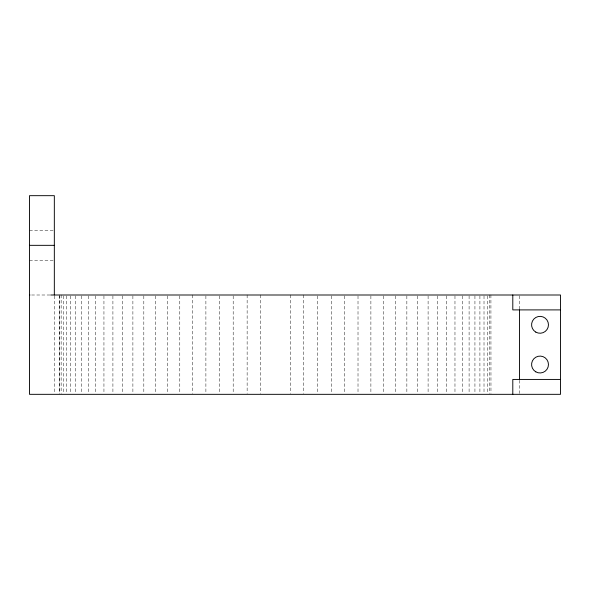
<?xml version="1.0" encoding="UTF-8"?>
<svg xmlns="http://www.w3.org/2000/svg" width="590" height="590" viewBox="0 0 590 590"><rect width="100%" height="100%" fill="white"/><g stroke="black" fill="none" stroke-linecap="round" stroke-linejoin="round"><path stroke-width="0.44" stroke-dasharray="2.95 2.21" d="M29.5 230.439L53.41 230.439M29.5 260.234L53.41 260.234M31.602 295L49.87 295M519.539 295.878L519.539 309.02M519.539 380.307L519.539 393.449M490.917 295L490.969 393.412M489.53 295L489.53 393.412M487.222 295.922L487.222 393.412M484.014 295.922L484.014 393.412M479.913 295.922L479.913 393.412M474.935 295.922L474.935 393.412M469.094 295.922L469.094 393.412M462.435 295.922L462.435 393.412M454.971 295.922L454.971 393.412M446.733 295.922L446.733 393.412M437.765 295.922L437.765 393.412M428.097 295.922L428.097 393.412M417.779 295.922L417.779 393.412M406.857 295.922L406.857 393.412M395.359 295.922L395.359 393.412M383.36 295.922L383.36 393.412M370.889 295.922L370.889 393.412M358.012 295.922L358.012 393.412M344.781 295.922L344.781 393.412M331.256 295.922L331.256 393.412M317.486 295.922L317.486 393.412M303.533 295L303.533 393.412M290.236 295L290.236 393.412M260.441 295L260.441 393.412M247.136 295L247.136 393.412M233.19 295.922L233.19 393.412M219.421 295.922L219.421 393.412M205.895 295.922L205.895 393.412M192.665 295L192.665 393.412M179.788 295.922L179.788 393.412M167.317 295.922L167.317 393.412M155.31 295.922L155.31 393.412M143.82 295.922L143.82 393.412M132.89 295.922L132.89 393.412M122.573 295.922L122.573 393.412M112.911 295.922L112.911 393.412M103.943 295.922L103.943 393.412M95.705 295.922L95.705 393.412M88.242 295.922L88.242 393.412M81.575 295.922L81.575 393.412M75.741 295.922L75.741 393.412M70.763 295.922L70.763 393.412M66.663 295.922L66.663 393.412M63.447 295.922L63.447 393.412M61.146 295L61.146 393.412M59.76 295L59.76 393.412M59.295 295.922L59.295 393.412M54.332 295.922L54.332 393.412"/><path stroke-width="0.89" d="M29.5 245.337L54.332 245.337M29.5 295L30.024 295M50.703 295L560.5 295L560.5 394.327L29.5 394.327L29.5 195.674L54.332 195.674L54.332 295M560.5 309.898L512.799 309.898L512.799 295M560.5 379.429L512.799 379.429L512.799 394.327M519.539 309.898L519.539 379.429M535.801 332.111A8.444 8.444 0 0 0 548.464 324.795A8.444 8.444 0 0 0 535.801 317.486A8.444 8.444 0 0 0 535.801 332.111M535.801 371.84A8.444 8.444 0 0 0 548.464 364.531A8.444 8.444 0 0 0 535.801 357.216A8.444 8.444 0 0 0 535.801 371.84"/></g></svg>
